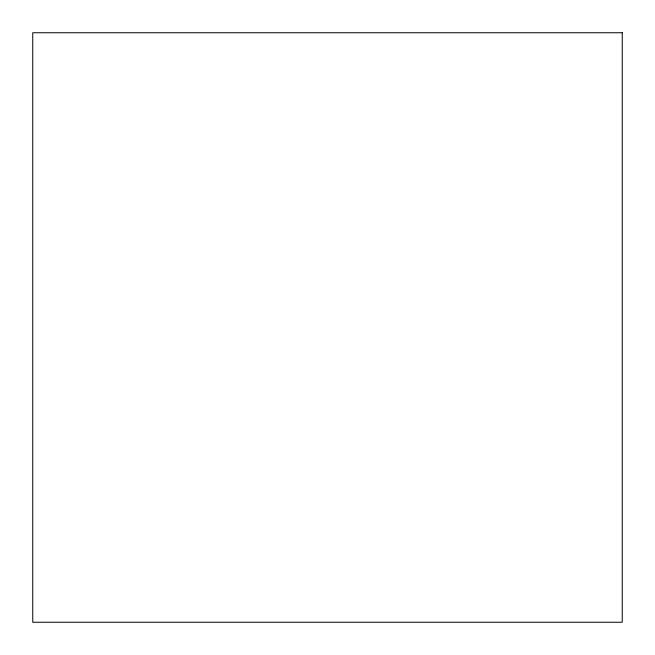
<?xml version="1.0" encoding="UTF-8"?>
<svg xmlns="http://www.w3.org/2000/svg" width="655" height="655" viewBox="0 0 655 655"><rect width="100%" height="100%" fill="white"/><g stroke="black" fill="none" stroke-linecap="round" stroke-linejoin="round"><path stroke-width="0.98" d="M622.25 32.75L32.75 32.75L32.75 622.25L622.25 622.25L622.25 32.75"/></g></svg>
